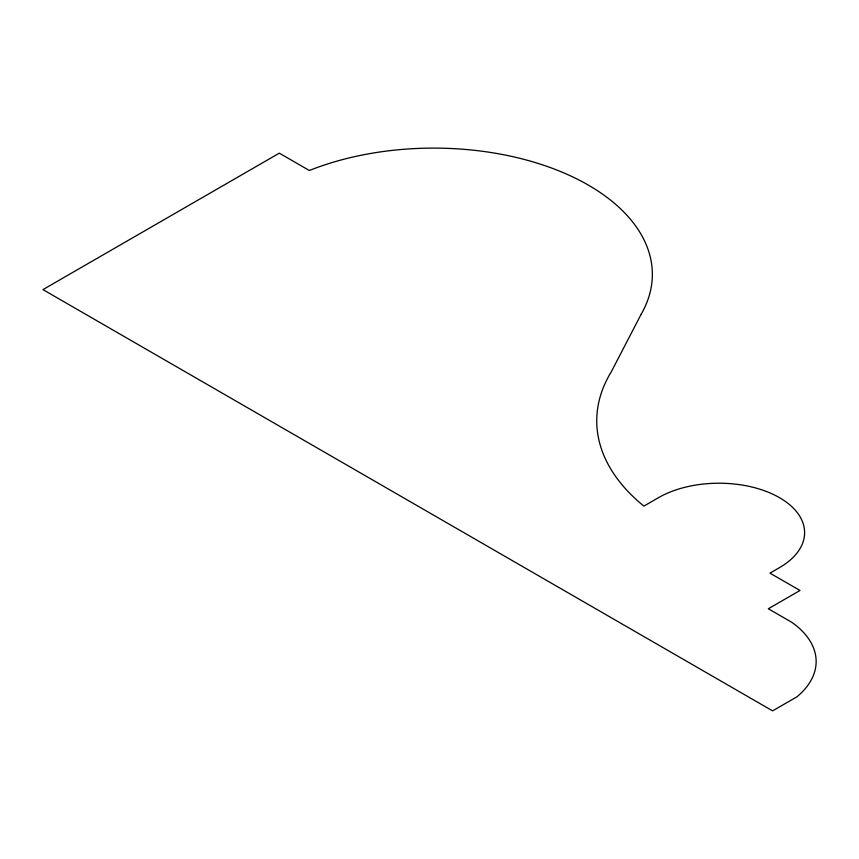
<?xml version="1.0" encoding="UTF-8"?>
<svg xmlns="http://www.w3.org/2000/svg" width="859" height="859" viewBox="0 0 859 859"><rect width="100%" height="100%" fill="white"/><g stroke="black" fill="none" stroke-linecap="round" stroke-linejoin="round"><path stroke-width="1.29" d="M641.265 314.04L611.286 371.807A255.08 147.265 0 0 0 643.874 506.112L658.445 497.694A85.621 49.435 0 0 1 779.532 497.694A85.621 49.435 0 0 1 779.532 567.606L769.954 573.136L799.997 590.477L768.322 608.763L791.676 622.238A106.849 61.687 0 0 1 796.862 696.864L772.595 710.876L42.95 289.612L279.304 153.16L309.337 170.501A218.68 126.252 0 0 1 564.771 173.303A218.68 126.252 0 0 1 641.265 314.04"/></g></svg>
